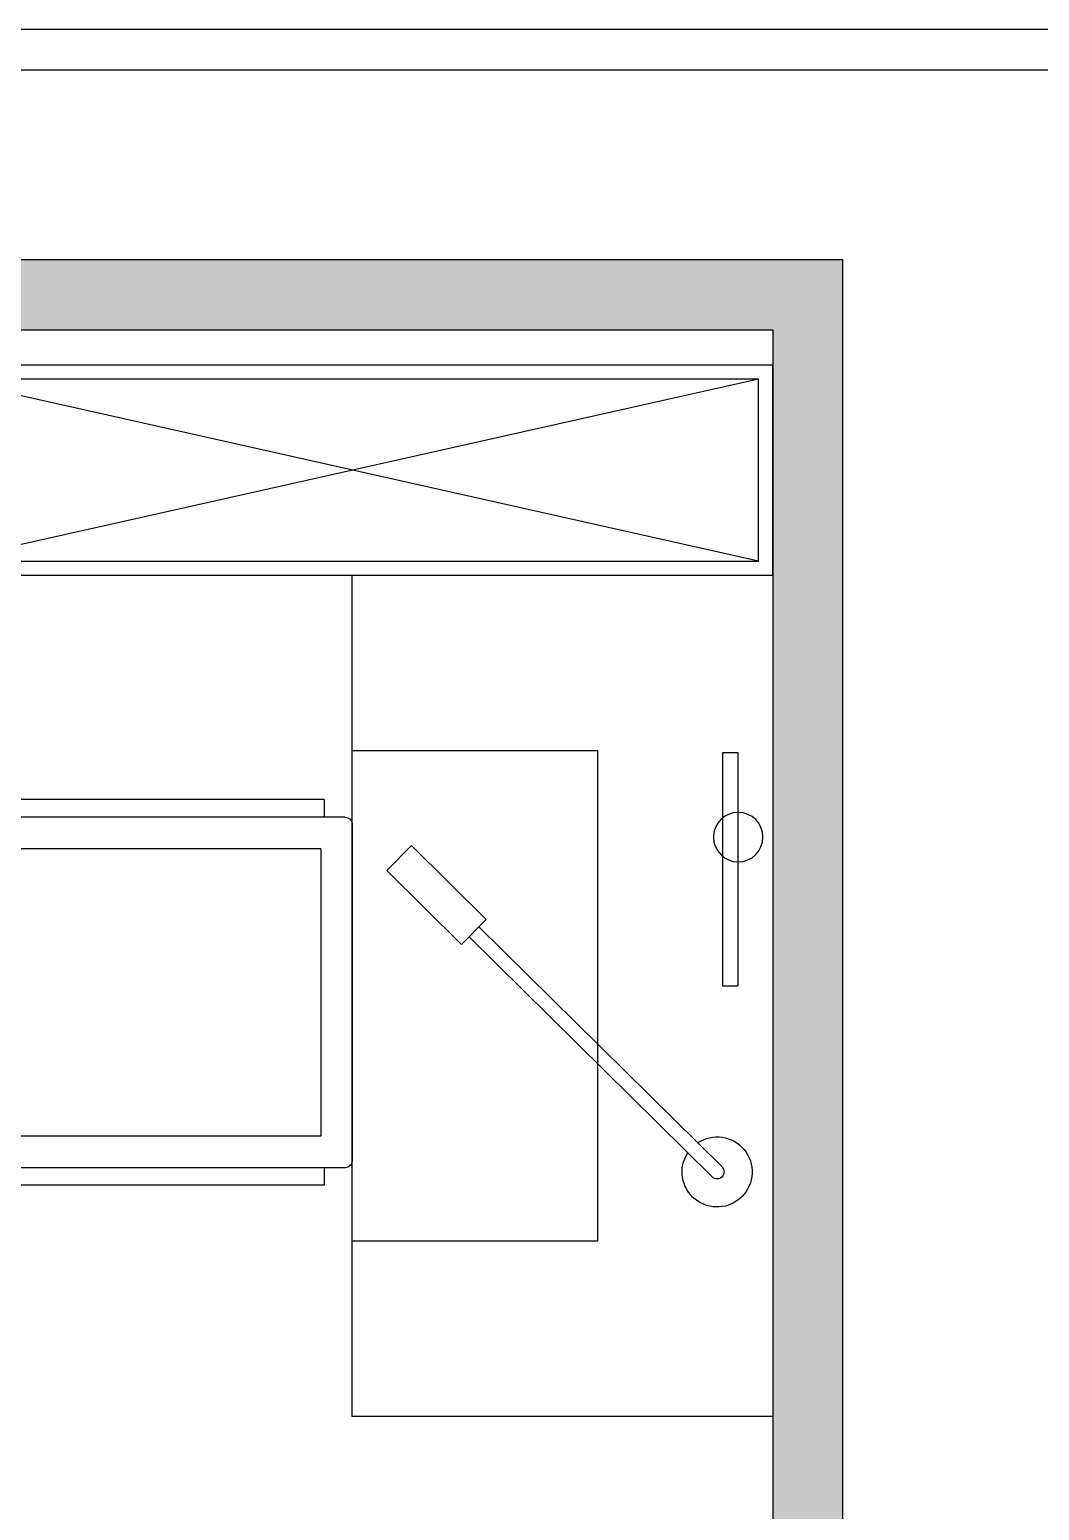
# Model space of a CAD drawing. Extents: x 422240 to 534325, y -8262 to 172635.
# Drawn here: x 457906 to 459347, y -4509 to -2397 of the extents above; entities that cross this region are included whole.
import ezdxf

# ---------------------------------------------------------------- set-up
doc = ezdxf.new("R2010")
doc.units = 0
doc.header["$LTSCALE"] = 1000
doc.header["$MEASUREMENT"] = 0
doc.layers.add('PM-家具', color=146, linetype='Continuous')
doc.layers.add('活动家具', color=7, linetype='Continuous')

# ---------------------------------------------------------------- blocks, each defined once
blk = doc.blocks.new('儿童房摆放方案图框')
at = {"color": 251}
blk.add_line((25026.8, 17757), (372.5, 17757), dxfattribs=at)
blk.add_line((24852.9, 17583.2), (546.3, 17583.2))
blk = doc.blocks.new('1200书柜')
at = {"color": 251}
for p, q in [((470613.5, 43679.5), (471773.5, 43419.5)), ((470613.5, 43419.5), (471773.5, 43679.5))]:
    blk.add_line(p, q, dxfattribs=at)
blk.add_lwpolyline([(470593.5, 43399.5), (471793.5, 43399.5), (471793.5, 43699.5), (470593.5, 43699.5)], close=True)
blk.add_lwpolyline([(470613.5, 43419.5), (471773.5, 43419.5), (471773.5, 43679.5), (470613.5, 43679.5)], close=True, dxfattribs=at)
blk = doc.blocks.new('A$C4B8874EE')
for p, q in [((-280, 700), (-255, 700)), ((-280, 570), (-280, 700)), ((-255, 570), (-255, 700)), ((245, 700), (270, 700)), ((245, 570), (245, 700)), ((270, 570), (270, 700)), ((-305, 570), (295, 570)), ((-305, 552), (-305, 570)), ((-305, 552), (295, 552)), ((-280, 40), (-280, 552)), ((-255, 10), (-255, 552)), ((-100, 552), (-100, 505)), ((90, 552), (90, 505)), ((245, 10), (245, 552)), ((270, 40), (270, 552)), ((295, 552), (295, 570)), ((-245, 540), (-100, 540)), ((90, 540), (235, 540)), ((-100, 505), (90, 505)), ((-280, 40), (-255, 40)), ((245, 40), (270, 40)), ((-245, 0), (235, 0))]:
    blk.add_line(p, q)
at = {"color": 251, "linetype": 'Continuous', "ltscale": 0.05}
for p, q in [((-210, 495), (200, 495)), ((-210, 45), (-210, 495)), ((200, 45), (200, 495)), ((-210, 45), (200, 45))]:
    blk.add_line(p, q, dxfattribs=at)
for centre, start, end in [((-245, 530), 90, 180), ((235, 530), 0, 90), ((-245, 10), 180, 270), ((235, 10), 270, 0)]:
    blk.add_arc(centre, 10, start, end)
blk = doc.blocks.new('1200桌子')
at = {"linetype": 'Continuous'}
for p, q in [((486610, 43121.2), (485410, 43121.2)), ((485410, 43121.2), (485410, 42521.2)), ((486610, 42521.2), (486610, 43121.2)), ((485410, 42521.2), (486610, 42521.2))]:
    blk.add_line(p, q, dxfattribs=at)
at = {"color": 251, "linetype": 'Continuous'}
for p, q in [((485660, 43121.2), (485660, 42771.2)), ((486360, 42771.2), (486360, 43121.2)), ((485660, 42771.2), (486360, 42771.2)), ((485663.3, 42592.6), (485995.6, 42592.6)), ((485663.3, 42570.4), (485663.3, 42592.6)), ((485995.6, 42592.6), (485995.6, 42570.4)), ((485995.6, 42570.4), (485663.3, 42570.4))]:
    blk.add_line(p, q, dxfattribs=at)
at = {"color": 251, "ltscale": 0.1}
for p, q in [((485795.6, 43036.7), (485831.2, 43071.8)), ((485831.2, 43071.8), (485936.5, 42965.1)), ((485900.9, 42929.9), (485795.6, 43036.7)), ((485936.5, 42965.1), (485900.9, 42929.9)), ((485911.6, 42940.5), (485925.9, 42954.5)), ((485925.9, 42954.5), (486268.2, 42607.5)), ((486254, 42593.5), (485911.6, 42940.5))]:
    blk.add_line(p, q, dxfattribs=at)
at = {"color": 251, "linetype": 'Continuous'}
blk.add_circle((485783.5, 42570.4), 35.3, dxfattribs=at)
at = {"color": 251, "ltscale": 0.1}
for radius, start, end in [(50, 146.1522, 123.0783), (10, 224.6152, 44.6152)]:
    blk.add_arc((486261.1, 42600.5), radius, start, end, dxfattribs=at)

msp = doc.modelspace()

# ---------------------------------------------------------------- hatches: boundary and pattern name
at = {"layer": '活动家具'}
h = msp.add_hatch(dxfattribs=at)
h.set_pattern_fill('钢筋混凝土', color=251, scale=10, angle=180)
h.set_pattern_definition([(225, (-68397, -35272.88), (17.6776695, -17.6776695), []), (230, (-68397, -35272.88), (-71.726018, 6.2752135), [7.5, -82.5]), (175, (-68397, -35272.88), (13.875133, -75.219213), [6, -66]), (280.4514, (-68402.98, -35272.36), (-57.850938, -68.943954), [6.374019, -70.114211]), (226.1842, (-68397, -35292.88), (-106.724105, 16.551901), [11.25, -123.75]), (276.6356, (-68405.89, -35291.5), (-93.46627, -97.411787), [9.561029, -105.1713]), (171.1842, (-68397, -35292.88), (-93.466195, -97.41186), [9, -99]), (201, (-68407, -35287.88), (-59.690705, 40.261889), [7.5, -82.5]), (146, (-68407, -35287.88), (-24.331533, -72.515005), [6, -66]), (251.4514, (-68411.974, -35284.524), (-84.022263, -32.25305), [6.374019, -70.114211]), (217.5, (-68397, -35272.88), (-1.2159855, -33.2893854), [0, -65.2, 0, -67, 0, -66.25]), (187.5, (-68397, -35272.88), (-26.3069537, -39.4411712), [0, -38.2, 0, -63.7, 0, -25.25]), (147.5, (-68374.7, -35272.88), (-53.3822436, 2.2554872), [0, -25, 0, -78, 0, -103.5]), (137.5, (-68364.7, -35272.88), (-58.318617, -10.0104982), [0, -32.5, 0, -51.8, 0, -73.5])])
h.paths.add_polyline_path([(459066.7, -2725.5), (453066.7, -2725.5), (453066.7, -7175.5), (459066.7, -7175.5)])
h.paths.add_polyline_path([(458966.7, -2825.5), (458966.7, -7075.5), (453166.7, -7075.5), (453166.7, -2825.5)], flags=16)

# ---------------------------------------------------------------- linework, layer by layer
for points in [[(459066.7, -7175.5), (459066.7, -2725.5), (453066.7, -2725.5), (453066.7, -7175.5), (459066.7, -7175.5)], [(453166.7, -2825.5), (458966.7, -2825.5), (458966.7, -7075.5), (453166.7, -7075.5), (453166.7, -2825.5)]]:
    msp.add_lwpolyline(points)

# ---------------------------------------------------------------- block references
at = {"xscale": 0.3330153595476334, "yscale": 0.3330153595476334, "zscale": 0.3330153595476334}
msp.add_blockref('儿童房摆放方案图框', (452338.2, -8310.4), dxfattribs=at)
at = {"layer": 'PM-家具', "rotation": 180}
msp.add_blockref('1200书柜', (929560.2, 40524), dxfattribs=at)
at = {"layer": 'PM-家具', "xscale": -1, "rotation": 90}
for name, p in [('1200桌子', (501487.9, 482234.5)), ('A$C4B8874EE', (458366.7, -3775.5))]:
    msp.add_blockref(name, p, dxfattribs=at)

doc.saveas('drawing.dxf')
